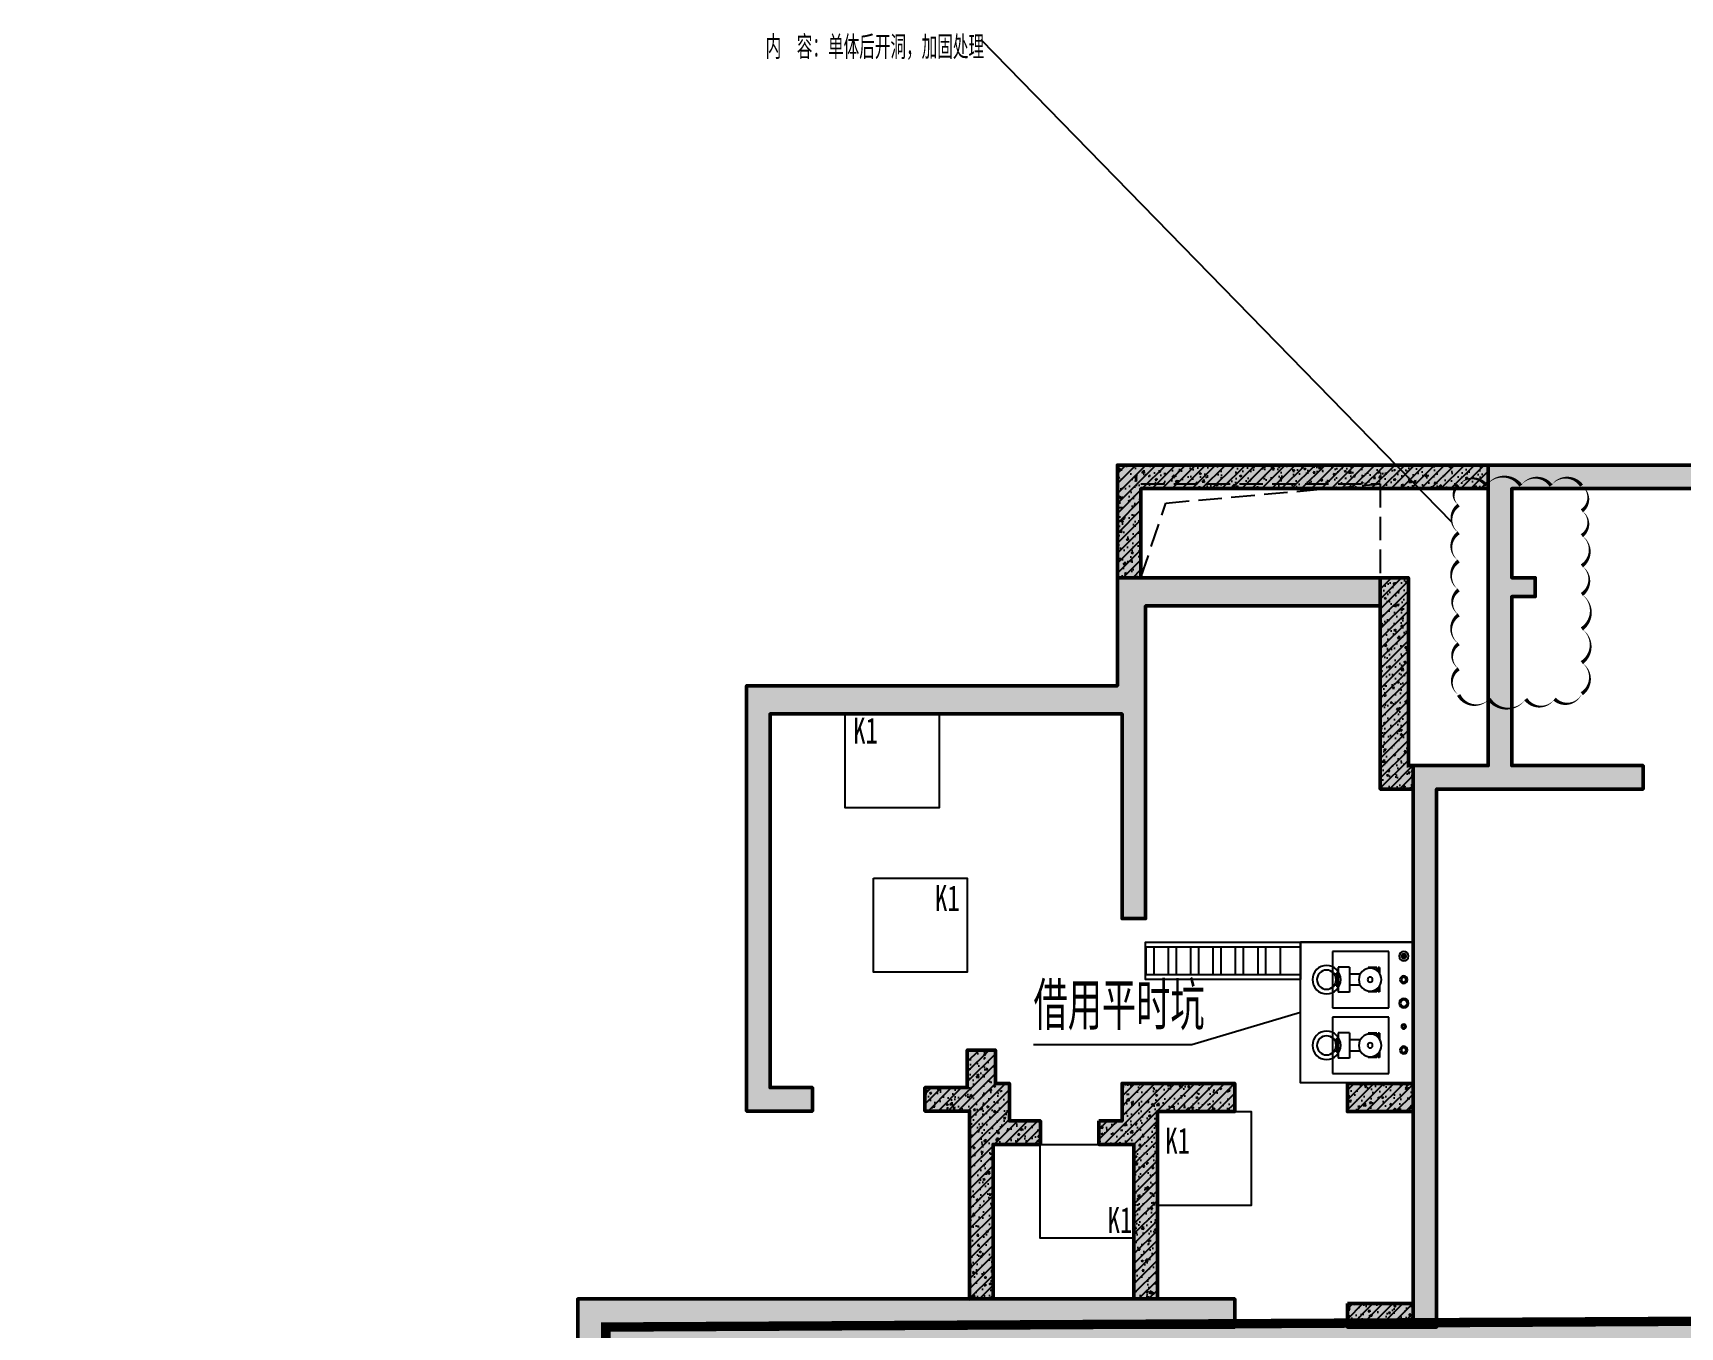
# Model space of a CAD drawing. Extents: x -1338203 to 1886333, y -530034 to 1031844.
# Drawn here: x 711154 to 728700, y 284049 to 297833 of the extents above; entities that cross this region are included whole.
import ezdxf

# ---------------------------------------------------------------- set-up
doc = ezdxf.new("R2010")
doc.units = 0
doc.header["$LTSCALE"] = 1000
doc.header["$MEASUREMENT"] = 0
doc.linetypes.add('DASH', pattern=[0.35, 0.25, -0.1])
for name, color, linetype in [('$0$0A-O-HOLE', 52, 'Continuous'), ('0A-P-PKNG-LINE', 9, 'Continuous'), ('S-04-墙柱B1_1$0$0S-CW-HATCH', 251, 'Continuous'), ('S-04-墙柱B1_1$0$0S-CW-HATCH-UP', 251, 'Continuous'), ('S001地下一墙柱$0$0S-CW-HATCH', 251, 'Continuous'), ('S001地下一墙柱$0$0S-CW-HATCH-UP', 251, 'Continuous'), ('TWT_LEAD', 3, 'Continuous'), ('可见线', 7, 'Continuous'), ('负一层集水坑及排水沟$0$P001-预留预埋-B1$0$A-001-平面B1$0$0A-A-HATH', 8, 'Continuous'), ('负一层集水坑及排水沟$0$P001-预留预埋-B1$0$A-001-平面B1$0$0A-P-ROOF-DRAN', 190, 'Continuous'), ('负一层集水坑及排水沟$0$P16-预留预埋-B1$0$0P-TWT_DIM', 3, 'Continuous')]:
    doc.layers.add(name, color=color, linetype=linetype)
doc.layers.add('p-a-wall', color=7, linetype='Continuous', lineweight=50)
doc.layers.add('S-04-墙柱B1_1$0$0S-CW-LINE', color=7, linetype='Continuous', lineweight=50)
doc.layers.add('p-h-walkable', color=7, linetype='Continuous', lineweight=70, true_color=0xf0f0f0)
doc.layers.add('S001地下一墙柱$0$AAD-A-PROOF', color=30, linetype='Continuous', plot=False)
doc.styles.add('_TCH_DIM', font='SIMPLEX', dxfattribs={"bigfont": 'GBCBIG'})
doc.styles.add('S001地下一墙柱$0$AAD-TXT', font='aad-txt.shx', dxfattribs={"width": 0.7, "bigfont": 'aad-hztxt.shx'})
doc.styles.add('仿宋_GB2312', font='simfang.ttf', dxfattribs={"width": 0.7, "height": 4})
pattern_1 = [(45, (-0.0001, 0.0004), (-53.0330086, 53.0330086), []), (50, (-0.0001, 0.0004), (215.178055, -18.82564), [22.5, -247.5]), (355, (-0.0001, 0.0004), (-41.6254, 225.65764), [18, -198]), (100.4514, (17.93, -1.57), (173.552815, 206.83186), [19.12206, -210.342634]), (46.1842, (-0.0001, 60), (320.172315, -49.6557), [33.75, -371.25]), (96.6356, (26.68, 55.86), (280.39881, 292.23536), [28.68309, -315.5139]), (351.1842, (-0.0001, 60), (280.39858, 292.23558), [27, -297]), (21, (30, 45), (179.072116, -120.785667), [22.5, -247.5]), (326, (30, 45), (72.9946, 217.545014), [18, -198]), (71.4514, (44.92, 34.93), (252.06679, 96.75915), [19.12206, -210.342634]), (37.5, (-0.0001, 0.0004), (3.6479566, 99.868156), [0, -195.6, 0, -201, 0, -198.75]), (7.5, (-0.0001, 0.0004), (78.920861, 118.323514), [0, -114.6, 0, -191.1, 0, -75.75]), (327.5, (-66.9, 0.0004), (160.146731, -6.7664615), [0, -75, 0, -234, 0, -310.5]), (317.5, (-96.9, 0.0004), (174.95585, 30.031495), [0, -97.5, 0, -155.4, 0, -220.5])]

# ---------------------------------------------------------------- blocks, each defined once
blk = doc.blocks.new('负一层集水坑及排水沟$0$6')
h = blk.add_hatch()
h.set_pattern_fill('ANSI31', color=256, scale=10, angle=-90, style=0)
h.set_pattern_definition([(315, (92664.899, 416650.02), (11.22532015, 11.22532015), [])])
edge = h.paths.add_edge_path()
edge.add_arc((207108, 39634), 25, 0, 360)
for centre, radius in [((207108, 39634), 50), ((207108, 39634), 25), ((207108, 39384), 40), ((207108, 39384), 25), ((207108, 39134), 50), ((207108, 39134), 35), ((207108, 38884), 25), ((207108, 38884), 15), ((207108, 38634), 40), ((207108, 38634), 25)]:
    blk.add_circle(centre, radius)
at = {"layer": '负一层集水坑及排水沟$0$P16-预留预埋-B1$0$0P-TWT_DIM', "color": 7}
for p, q in [((208208, 39784), (207008, 39784)), ((207008, 39784), (207008, 38284)), ((207266, 39684), (207866, 39684)), ((207266, 39084), (207266, 39684)), ((207866, 39684), (207866, 39084)), ((208208, 38284), (208208, 39784)), ((207366, 39514), (207366, 39452)), ((207366, 39514), (207382, 39514)), ((207382, 39514), (207382, 39471)), ((207395, 39514), (207395, 39482)), ((207395, 39514), (207486, 39514)), ((207486, 39514), (207486, 39504)), ((207684, 39518), (207684, 39250)), ((207684, 39518), (207805, 39518)), ((207805, 39518), (207805, 39250)), ((207366, 39317), (207366, 39254)), ((207571, 39444), (207684, 39444)), ((207571, 39325), (207684, 39325)), ((207805, 39444), (207811, 39444)), ((207805, 39325), (207811, 39325)), ((207811, 39460), (207811, 39308)), ((207811, 39460), (207821, 39460)), ((207811, 39308), (207821, 39308)), ((207821, 39460), (207821, 39308)), ((207821, 39444), (207848, 39444)), ((207821, 39325), (207848, 39325)), ((207366, 39254), (207382, 39254)), ((207382, 39297), (207382, 39254)), ((207395, 39287), (207395, 39254)), ((207395, 39254), (207486, 39254)), ((207486, 39265), (207486, 39254)), ((207684, 39250), (207805, 39250)), ((207866, 39084), (207266, 39084)), ((207266, 38984), (207866, 38984)), ((207266, 38384), (207266, 38984)), ((207866, 38984), (207866, 38384)), ((207366, 38814), (207366, 38751)), ((207366, 38814), (207382, 38814)), ((207382, 38814), (207382, 38770)), ((207395, 38814), (207395, 38781)), ((207395, 38814), (207486, 38814)), ((207486, 38814), (207486, 38803)), ((207684, 38818), (207684, 38549)), ((207684, 38818), (207805, 38818)), ((207805, 38818), (207805, 38549)), ((207366, 38616), (207366, 38554)), ((207571, 38743), (207684, 38743)), ((207571, 38624), (207684, 38624)), ((207805, 38743), (207811, 38743)), ((207805, 38624), (207811, 38624)), ((207811, 38760), (207811, 38608)), ((207811, 38760), (207821, 38760)), ((207811, 38608), (207821, 38608)), ((207821, 38760), (207821, 38608)), ((207821, 38743), (207848, 38743)), ((207821, 38624), (207848, 38624)), ((207366, 38554), (207382, 38554)), ((207382, 38597), (207382, 38554)), ((207395, 38586), (207395, 38554)), ((207395, 38554), (207486, 38554)), ((207486, 38564), (207486, 38554)), ((207684, 38549), (207805, 38549)), ((207008, 38284), (208208, 38284)), ((207866, 38384), (207266, 38384))]:
    blk.add_line(p, q, dxfattribs=at)
for centre, radius in [((207466, 39384), 121), ((207930, 39384), 151), ((207930, 39384), 102), ((207466, 39384), 27), ((207466, 38684), 121), ((207930, 38684), 151), ((207930, 38684), 102), ((207466, 38684), 27)]:
    blk.add_circle(centre, radius, dxfattribs=at)
blk = doc.blocks.new('负一层集水坑及排水沟')
at = {"layer": '负一层集水坑及排水沟$0$P001-预留预埋-B1$0$A-001-平面B1$0$0A-A-HATH'}
h = blk.add_hatch(dxfattribs=at)
h.set_pattern_fill('STEEL', color=256, scale=150, angle=585)
h.set_pattern_definition([(270, (-2315.45, -227319.28), (238.125, -2e-05), []), (270, (-2231.26, -227403.47), (238.125, -2e-05), [])])
h.paths.add_polyline_path([(-43359, -19089), (-43359, -18789), (-41840, -18789), (-41840, -19089)])
at = {"layer": '负一层集水坑及排水沟$0$P001-预留预埋-B1$0$A-001-平面B1$0$0A-P-ROOF-DRAN'}
for points in [[(-41709, -19139), (-43359, -19139), (-43359, -18739), (-41709, -18739)], [(-43359, -19089), (-43359, -18789), (-41709, -18789), (-41709, -19089)]]:
    blk.add_lwpolyline(points, close=True, dxfattribs=at)
at = {"xscale": -1, "rotation": 359.9999999999953}
blk.add_blockref('负一层集水坑及排水沟$0$6', (166499, -58524), dxfattribs=at)
blk = doc.blocks.new('A$C2C814229')
at = {"layer": '$0$0A-O-HOLE', "linetype": 'DASH'}
blk.add_lwpolyline([(-43409, -14858), (-43143, -14064), (-40859, -13860)], dxfattribs=at)
blk.add_lwpolyline([(-43409, -13860), (-40859, -13860), (-40859, -14860), (-43409, -14860)], close=True, dxfattribs=at)
blk = doc.blocks.new('JSK')
at = {"layer": 'TWT_LEAD'}
for p, q in [((167326, -7380), (166167, -7723)), ((166167, -7723), (164482, -7723))]:
    blk.add_line(p, q, dxfattribs=at)
at = {"layer": '可见线', "color": 1, "elevation": -83150}
for points in [[(162476, -4200), (163476, -4200), (163476, -5200), (162476, -5200)], [(162776, -5950), (163776, -5950), (163776, -6950), (162776, -6950)], [(167326, -6629), (168526, -6629), (168526, -8130), (167326, -8130)], [(165801, -8435), (166801, -8435), (166801, -9435), (165801, -9435)]]:
    blk.add_lwpolyline(points, close=True, dxfattribs=at)
at = {"layer": '可见线', "color": 1}
blk.add_lwpolyline([(164551, -8785), (165551, -8785), (165551, -9785), (164551, -9785)], close=True, dxfattribs=at)
at = {"layer": 'TWT_LEAD', "color": 7, "style": '_TCH_DIM'}
blk.add_text('借用平时坑', height=506.4, dxfattribs=at).set_placement((164482, -7566))
at = {"layer": '可见线', "color": 1, "style": '仿宋_GB2312', "width": 0.7}
for p in [(162561, -4515, -83150), (163433, -6299, -83150), (165886, -8883, -83150), (165272, -9728)]:
    blk.add_text('K1', height=275.7, dxfattribs=at).set_placement(p)
blk = doc.blocks.new('S-04-墙柱B1_1')
at = {"layer": 'S-04-墙柱B1_1$0$0S-CW-HATCH'}
h = blk.add_hatch(color=256, dxfattribs=at)
h.dxf.hatch_style = 1
h.paths.add_polyline_path([(23190, 8690), (22460, 8690), (22460, 9340), (26340, 9340), (26340, 8440), (26703, 8440), (28140, 8440), (28140, 5490), (28390, 5490), (28390, 6640), (31000, 6640), (31000, 5690), (30750, 5690), (30750, 5490), (31000, 5490), (31000, 3690), (29600, 3690), (29600, 3440), (31800, 3440), (31800, 850), (32050, 850), (32050, 3690), (31250, 3690), (31250, 6890), (28390, 6890), (28390, 8690), (26590, 8690), (26590, 9590), (22460, 9590), (22460, 10460), (19340, 10460), (19340, 8690), (1960, 8690), (1960, 10460), (-1160, 10460), (-1160, 9590), (-5290, 9590), (-5290, 8690), (-7090, 8690), (-7090, 6890), (-9950, 6890), (-9950, 3690), (-10750, 3690), (-10750, -2290), (-10500, -2290), (-10500, 3440), (-8300, 3440), (-8300, 3690), (-9700, 3690), (-9700, 5490), (-9450, 5490), (-9450, 5690), (-9700, 5690), (-9700, 6640), (-7090, 6640), (-7090, 5490), (-6840, 5490), (-6840, 8440), (-5040, 8440), (-5040, 9340), (-1160, 9340), (-1160, 8690), (-1890, 8690), (-1890, 8440), (-910, 8440), (-910, 10210), (1710, 10210), (1710, 8440), (6890, 8440), (6890, 3710), (7090, 3710), (7090, 8440), (14210, 8440), (14210, 3710), (14410, 3710), (14410, 8440), (19590, 8440), (19590, 10210), (22210, 10210), (22210, 8440), (23190, 8440)])
at = {"layer": 'S-04-墙柱B1_1$0$0S-CW-HATCH-UP'}
h = blk.add_hatch(dxfattribs=at)
h.set_pattern_fill('钢筋混凝土', color=256, scale=30)
h.set_pattern_definition([(45, (-2870787.69, 636368.834), (-53.0330086, 53.0330086), []), (50, (-2870787.69, 636368.83), (215.178055, -18.82564), [22.5, -247.5]), (355, (-2870787.69, 636368.83), (-41.6254, 225.65764), [18, -198]), (100.4514, (-2870769.76, 636367.27), (173.552815, 206.831863), [19.122057, -210.342634]), (46.1842, (-2870787.7, 636428.83), (320.172315, -49.655704), [33.75, -371.25]), (96.6356, (-2870761, 636424.7), (280.398812, 292.23536), [28.683086, -315.5139]), (351.1842, (-2870787.7, 636428.83), (280.398584, 292.23558), [27, -297]), (21, (-2870757.69, 636413.83), (179.072116, -120.785667), [22.5, -247.5]), (326, (-2870757.69, 636413.83), (72.9946, 217.545014), [18, -198]), (71.4514, (-2870742.76, 636403.77), (252.066789, 96.759149), [19.122057, -210.342634]), (37.5, (-2870787.69, 636368.834), (3.6479566, 99.8681561), [0, -195.6, 0, -201, 0, -198.75]), (7.5, (-2870787.69, 636368.83), (78.9208612, 118.3235136), [0, -114.6, 0, -191.1, 0, -75.75]), (327.5, (-2870854.59, 636368.834), (160.1467309, -6.7664615), [0, -75, 0, -234, 0, -310.5]), (317.5, (-2870884.59, 636368.83), (174.955851, 30.031495), [0, -97.5, 0, -155.4, 0, -220.5])])
h.paths.add_polyline_path([(23190, 8690), (22460, 8690), (22460, 9340), (26340, 9340), (26340, 8440), (26703, 8440), (28140, 8440), (28140, 5490), (28390, 5490), (28390, 6640), (31000, 6640), (31000, 5690), (30750, 5690), (30750, 5490), (31000, 5490), (31000, 3690), (29600, 3690), (29600, 3440), (31800, 3440), (31800, 850), (32050, 850), (32050, 3690), (31250, 3690), (31250, 6890), (28390, 6890), (28390, 8690), (26590, 8690), (26590, 9590), (22460, 9590), (22460, 10460), (19340, 10460), (19340, 8690), (1960, 8690), (1960, 10460), (-1160, 10460), (-1160, 9590), (-5290, 9590), (-5290, 8690), (-7090, 8690), (-7090, 6890), (-9950, 6890), (-9950, 3690), (-10750, 3690), (-10750, -2290), (-10500, -2290), (-10500, 3440), (-8300, 3440), (-8300, 3690), (-9700, 3690), (-9700, 5490), (-9450, 5490), (-9450, 5690), (-9700, 5690), (-9700, 6640), (-7090, 6640), (-7090, 5490), (-6840, 5490), (-6840, 8440), (-5040, 8440), (-5040, 9340), (-1160, 9340), (-1160, 8690), (-1890, 8690), (-1890, 8440), (-910, 8440), (-910, 10210), (1710, 10210), (1710, 8440), (6890, 8440), (6890, 3710), (7090, 3710), (7090, 8440), (14210, 8440), (14210, 3710), (14410, 3710), (14410, 8440), (19590, 8440), (19590, 10210), (22210, 10210), (22210, 8440), (23190, 8440)])
at = {"layer": 'S-04-墙柱B1_1$0$0S-CW-LINE'}
blk.add_lwpolyline([(-7090, 6890), (-9950, 6890), (-9950, 3690), (-10750, 3690), (-10750, -2290), (-10500, -2290), (-10500, 3440), (-8300, 3440), (-8300, 3440), (-8300, 3690), (-9700, 3690), (-9700, 5490), (-9450, 5490), (-9450, 5690), (-9700, 5690), (-9700, 6640), (-7090, 6640)], dxfattribs=at)

msp = doc.modelspace()

# ---------------------------------------------------------------- hatches: boundary and pattern name
at = {"layer": 'p-h-walkable', "ltscale": 0.002}
h = msp.add_hatch(color=256, dxfattribs=at)
h.dxf.hatch_style = 1
h.paths.add_polyline_path([(633826.6, 244460.7), (640276.6, 244575.6), (640576.6, 234544.8), (645576.7, 234544.6), (645576.7, 209278.9), (732355.9, 209029), (732355.1, 235229.9), (738506.7, 235229.9), (738506.6, 268838.9), (732734.3, 268838.9), (732734.3, 272898.9), (711963.1, 272898.9), (711963.1, 278984.7), (717256.7, 278984.7), (717256.7, 284049), (733571.6, 284135.6), (733996.6, 290449.1), (739216.6, 290449.1), (739766.6, 284299.1), (754626.6, 284299.1), (755296.6, 290449.1), (760516.6, 290449.1), (760816.6, 283049.1), (760816.3, 275879.2), (775122.6, 275879.2), (776006.6, 274138.9), (776006.6, 259429.1), (778716.6, 259429.1), (778716.6, 238849.1), (783416.6, 238849.1), (783416.6, 237229.1), (782066.6, 237229.1), (782066.6, 234429.1), (779546.6, 234429.1), (779546.6, 237129.1), (773916.6, 237129.1), (773916.6, 243229.1), (764306.6, 243225.6), (764306.6, 236639.1), (760766.6, 236639.1), (760766.6, 234429.1), (758246.6, 234429.1), (758246.6, 238649.1), (762116.6, 238649.1), (762116.6, 243225.6), (748656.6, 243225.6), (748756.3, 207529.1), (800106.6, 207528.9), (800206.7, 201639.7), (812908.2, 202239.1), (812576.6, 180449.3), (744206, 180449.3), (744206, 173439), (728556.7, 173439), (728556.6, 122289.1), (746356.6, 122289.1), (750916.6, 132325.6), (842896.6, 132325.6), (843211.6, 121345.6), (839116.6, 121345.6), (839116.6, 93449.1), (864906.6, 93449.1), (864906.6, 79694), (875856.6, 74929.1), (875856.6, 65749.1), (834560.6, 65749.1), (839142.9, 28436.3), (869465.5, 32160.2), (871163.4, 18334), (873704.3, 18646.1), (877328.9, 5540.2), (761876.2, -8638.5), (761133.2, 2082.3), (764950.9, 5291.5), (763253.1, 19116.3), (799242.7, 23536.1), (793807.6, 65749.1), (750756.6, 65749.1), (751556.6, 81645.6), (636016.6, 81645.6), (636016.6, 96345.6), (629416.6, 96345.6), (629416.6, 118203.2), (622306.6, 118203.2), (622286.6, 139083.2), (644406.6, 137003.2), (644406.6, 129968.2), (656656.6, 129968.2), (656406.6, 138083.2), (712156.6, 138083.2), (711856.6, 184449.1), (581811.6, 184349.1), (581826.6, 197199.1), (585876.6, 197449.1), (585976.6, 209279), (629226.6, 209578.9), (628926.8, 236145.4), (633826.6, 236145.6)])
at = {"layer": 'S001地下一墙柱$0$0S-CW-HATCH', "ltscale": 0.002}
h = msp.add_hatch(color=256, dxfattribs=at)
h.dxf.hatch_style = 1
h.paths.add_polyline_path([(722956.5, 292030.9), (722956.5, 292979.1), (726656.6, 292979.1), (726656.6, 293229.1), (722706.6, 293229.1), (722706.6, 292029.1)])
h = msp.add_hatch(color=256, dxfattribs=at)
h.dxf.hatch_style = 1
h.paths.add_polyline_path([(725506.6, 291729), (723006.6, 291729), (723006.5, 288399), (722756.5, 288399), (722756.6, 290579), (719006.8, 290578.9), (719006.9, 286599.1), (719456.6, 286599.1), (719456.6, 286349.1), (718756.6, 286349.1), (718756.6, 290878.9), (722706.6, 290878.9), (722706.6, 292029.1), (725506.6, 292029)])
h = msp.add_hatch(color=256, dxfattribs=at)
h.dxf.hatch_style = 1
h.paths.add_polyline_path([(725856.6, 290029.1), (725806.6, 290029), (725806.5, 292029), (725506.6, 292028.9), (725506.6, 289779), (725856.6, 289779)])
h = msp.add_hatch(color=256, dxfattribs=at)
h.dxf.hatch_style = 1
h.paths.add_polyline_path([(721131.6, 284346), (721131.7, 286349.1), (720656.6, 286349.1), (720656.6, 286599.1), (721106.7, 286599.1), (721106.7, 286999.4), (721406.7, 286999.4), (721406.7, 286644), (721556.7, 286644), (721556.7, 286244), (721886.7, 286244), (721886.7, 285994), (721381.7, 285994), (721381.7, 284349)])
h = msp.add_hatch(color=256, dxfattribs=at)
h.dxf.hatch_style = 1
h.paths.add_polyline_path([(722506.7, 286244), (722506.7, 285994), (722881.7, 285994), (722881.7, 284349), (723131.6, 284349), (723131.7, 286344), (723956.6, 286344), (723956.6, 286644), (722756.7, 286644), (722756.7, 286244)])
h = msp.add_hatch(color=256, dxfattribs=at)
h.dxf.hatch_style = 1
h.paths.add_polyline_path([(725156.6, 286644), (725856.6, 286644), (725856.6, 286344), (725156.6, 286344)])
at = {"layer": 'S001地下一墙柱$0$0S-CW-HATCH'}
h = msp.add_hatch(color=256, dxfattribs=at)
h.dxf.hatch_style = 1
h.paths.add_polyline_path([(707306, 208979.1), (707305.9, 222435.9), (724156.6, 222436), (724156.6, 235529.6), (732356, 235529.6), (738206.7, 235529.7), (738206.7, 268588.8), (732484.3, 268588.8), (732484.3, 272648.9), (711663.1, 272648.9), (711663.1, 279234.7), (716956.6, 279234.7), (716956.7, 284349), (723956.6, 284349), (723956.6, 284049), (717256.7, 284049), (717256.7, 278984.7), (711963.1, 278984.7), (711963.1, 272898.9), (732734.3, 272898.9), (732734.3, 268838.9), (738506.6, 268838.9), (738506.7, 235229.9), (724456.6, 235229.9), (724456.6, 222146.8), (707605.9, 222135.9), (707605.9, 208979.1)])
at = {"layer": 'S001地下一墙柱$0$0S-CW-HATCH', "ltscale": 0.002}
h = msp.add_hatch(color=256, dxfattribs=at)
h.dxf.hatch_style = 1
h.paths.add_polyline_path([(725156.6, 284299), (725856.6, 284299), (725856.6, 284049.1), (725156.6, 284049.1)])
at = {"layer": 'S001地下一墙柱$0$0S-CW-HATCH-UP', "ltscale": 0.002}
h = msp.add_hatch(dxfattribs=at)
h.set_pattern_fill('钢筋混凝土', color=256, scale=30)
h.set_pattern_definition([(45, (0, 0), (-53.0330086, 53.0330086), []), (50, (0, 0), (215.178055, -18.82564), [22.5, -247.5]), (355, (0, 0), (-41.6254, 225.65764), [18, -198]), (100.4514, (17.93, -1.57), (173.552815, 206.83186), [19.12206, -210.342634]), (46.1842, (0, 60), (320.172315, -49.6557), [33.75, -371.25]), (96.6356, (26.68, 55.86), (280.39881, 292.23536), [28.68309, -315.5139]), (351.1842, (0, 60), (280.39858, 292.23558), [27, -297]), (21, (30, 45), (179.072116, -120.785667), [22.5, -247.5]), (326, (30, 45), (72.9946, 217.545014), [18, -198]), (71.4514, (44.92, 34.93), (252.06679, 96.75915), [19.12206, -210.342634]), (37.5, (0, 0), (3.6479566, 99.868156), [0, -195.6, 0, -201, 0, -198.75]), (7.5, (0, 0), (78.920861, 118.323514), [0, -114.6, 0, -191.1, 0, -75.75]), (327.5, (-66.9, 0), (160.146731, -6.7664615), [0, -75, 0, -234, 0, -310.5]), (317.5, (-96.9, 0), (174.95585, 30.031495), [0, -97.5, 0, -155.4, 0, -220.5])])
h.paths.add_polyline_path([(722956.5, 292030.9), (722956.5, 292979.1), (726656.6, 292979.1), (726656.6, 293229.1), (722706.6, 293229.1), (722706.6, 292029.1)])
h = msp.add_hatch(dxfattribs=at)
h.set_pattern_fill('钢筋混凝土', color=256, scale=30)
h.set_pattern_definition(pattern_1)
h.paths.add_polyline_path([(725506.6, 291729), (723006.6, 291729), (723006.5, 288399), (722756.5, 288399), (722756.6, 290579), (719006.8, 290578.9), (719006.9, 286599.1), (719456.6, 286599.1), (719456.6, 286349.1), (718756.6, 286349.1), (718756.6, 290878.9), (722706.6, 290878.9), (722706.6, 292029.1), (725506.6, 292029)])
h = msp.add_hatch(dxfattribs=at)
h.set_pattern_fill('钢筋混凝土', color=256, scale=30)
h.set_pattern_definition(pattern_1)
h.paths.add_polyline_path([(725856.6, 290029.1), (725806.6, 290029), (725806.5, 292029), (725506.6, 292028.9), (725506.6, 289779), (725856.6, 289779)])
h = msp.add_hatch(dxfattribs=at)
h.set_pattern_fill('钢筋混凝土', color=256, scale=30)
h.set_pattern_definition(pattern_1)
h.paths.add_polyline_path([(721131.6, 284346), (721131.7, 286349.1), (720656.6, 286349.1), (720656.6, 286599.1), (721106.7, 286599.1), (721106.7, 286999.4), (721406.7, 286999.4), (721406.7, 286644), (721556.7, 286644), (721556.7, 286244), (721886.7, 286244), (721886.7, 285994), (721381.7, 285994), (721381.7, 284349)])
h = msp.add_hatch(dxfattribs=at)
h.set_pattern_fill('钢筋混凝土', color=256, scale=30)
h.set_pattern_definition(pattern_1)
h.paths.add_polyline_path([(722506.7, 286244), (722506.7, 285994), (722881.7, 285994), (722881.7, 284349), (723131.6, 284349), (723131.7, 286344), (723956.6, 286344), (723956.6, 286644), (722756.7, 286644), (722756.7, 286244)])
h = msp.add_hatch(dxfattribs=at)
h.set_pattern_fill('钢筋混凝土', color=256, scale=30)
h.set_pattern_definition(pattern_1)
h.paths.add_polyline_path([(725156.6, 286644), (725856.6, 286644), (725856.6, 286344), (725156.6, 286344)])
at = {"layer": 'S001地下一墙柱$0$0S-CW-HATCH-UP'}
h = msp.add_hatch(dxfattribs=at)
h.set_pattern_fill('钢筋混凝土', color=256, scale=30)
h.set_pattern_definition([(45, (-9296980.81, -620439.075), (-53.0330086, 53.0330086), []), (50, (-9296980.81, -620439.08), (215.1780548, -18.8256405), [22.5, -247.5]), (355, (-9296980.8, -620439.08), (-41.6254, 225.65764), [18, -198]), (100.4514, (-9296962.88, -620440.64), (173.5528145, 206.8318626), [19.122057, -210.3426336]), (46.1842, (-9296980.8, -620379.08), (320.1723146, -49.655704), [33.75, -371.25]), (96.6356, (-9296954.13, -620383.2), (280.398812, 292.235361), [28.683086, -315.5139]), (351.1842, (-9296980.8, -620379.08), (280.398584, 292.23558), [27, -297]), (21, (-9296950.81, -620394.08), (179.0721156, -120.7856672), [22.5, -247.5]), (326, (-9296950.8, -620394.08), (72.9945996, 217.5450135), [18, -198]), (71.4514, (-9296935.89, -620404.14), (252.0667886, 96.759149), [19.122057, -210.3426336]), (37.5, (-9296980.81, -620439.075), (3.6479566, 99.86815615), [0, -195.6, 0, -201, 0, -198.75]), (7.5, (-9296980.81, -620439.08), (78.9208612, 118.3235136), [0, -114.6, 0, -191.1, 0, -75.75]), (327.5, (-9297047.71, -620439.075), (160.14673085, -6.7664615), [0, -75, 0, -234, 0, -310.5]), (317.5, (-9297077.71, -620439.08), (174.9558508, 30.0314947), [0, -97.5, 0, -155.4, 0, -220.5])])
h.paths.add_polyline_path([(707306, 208979.1), (707305.9, 222435.9), (724156.6, 222436), (724156.6, 235529.6), (732356, 235529.6), (738206.7, 235529.7), (738206.7, 268588.8), (732484.3, 268588.8), (732484.3, 272648.9), (711663.1, 272648.9), (711663.1, 279234.7), (716956.6, 279234.7), (716956.7, 284349), (723956.6, 284349), (723956.6, 284049), (717256.7, 284049), (717256.7, 278984.7), (711963.1, 278984.7), (711963.1, 272898.9), (732734.3, 272898.9), (732734.3, 268838.9), (738506.6, 268838.9), (738506.7, 235229.9), (724456.6, 235229.9), (724456.6, 222146.8), (707605.9, 222135.9), (707605.9, 208979.1)])
at = {"layer": 'S001地下一墙柱$0$0S-CW-HATCH-UP', "ltscale": 0.002}
h = msp.add_hatch(dxfattribs=at)
h.set_pattern_fill('钢筋混凝土', color=256, scale=30)
h.set_pattern_definition(pattern_1)
h.paths.add_polyline_path([(725156.6, 284299), (725856.6, 284299), (725856.6, 284049.1), (725156.6, 284049.1)])

# ---------------------------------------------------------------- linework, layer by layer
at = {"layer": 'p-a-wall', "ltscale": 0.002}
msp.add_lwpolyline([(722956.5, 292030.9), (722956.5, 292979.1), (726656.6, 292979.1), (726656.6, 293229.1), (722706.6, 293229.1), (722706.6, 292029.1), (722956.5, 292030.9)], dxfattribs=at)
for points in [[(725506.6, 291729), (723006.6, 291729), (723006.5, 288399), (722756.5, 288399), (722756.6, 290579), (719006.8, 290578.9), (719006.9, 286599.1), (719456.6, 286599.1), (719456.6, 286349.1), (718756.6, 286349.1), (718756.6, 290878.9), (722706.6, 290878.9), (722706.6, 292029.1), (725506.6, 292029)], [(725856.6, 290029.1), (725806.6, 290029), (725806.5, 292029), (725806.5, 292029), (725506.6, 292028.9), (725506.6, 292028.9), (725506.6, 289779), (725856.6, 289779)], [(721131.6, 284346), (721131.7, 286349.1), (720656.6, 286349.1), (720656.6, 286599.1), (721106.7, 286599.1), (721106.7, 286999.4), (721406.7, 286999.4), (721406.7, 286644), (721556.7, 286644), (721556.7, 286244), (721886.7, 286244), (721886.7, 285994), (721381.7, 285994), (721381.7, 284349)], [(722506.7, 286244), (722506.7, 285994), (722881.7, 285994), (722881.7, 284349), (723131.6, 284349), (723131.7, 286344), (723956.6, 286344), (723956.6, 286644), (722756.7, 286644), (722756.7, 286244)], [(725156.6, 286644), (725856.6, 286644), (725856.6, 286344), (725156.6, 286344)], [(725156.6, 284299), (725856.6, 284299), (725856.6, 284049.1), (725156.6, 284049.1)]]:
    msp.add_lwpolyline(points, close=True, dxfattribs=at)
at = {"layer": 'p-a-wall', "elevation": 0, "flags": 128}
msp.add_lwpolyline([(738206.7, 235529.7), (738206.7, 268588.8), (732484.3, 268588.8), (732484.3, 272648.9), (711663.1, 272648.9), (711663.1, 279234.7), (716956.6, 279234.7), (716956.7, 284349), (723956.6, 284349), (723956.6, 284049), (717256.7, 284049), (717256.7, 278984.7), (711963.1, 278984.7), (711963.1, 272898.9), (732734.3, 272898.9), (732734.3, 268838.9), (738506.6, 268838.9), (738506.7, 235229.9)], dxfattribs=at)
at = {"layer": 'p-h-walkable', "ltscale": 0.002, "const_width": 100}
msp.add_lwpolyline([(738506.7, 235229.9), (738506.6, 268838.9), (732734.3, 268838.9), (732734.3, 272898.9), (711963.1, 272898.9), (711963.1, 278984.7), (717256.7, 278984.7), (717256.7, 284049), (733571.6, 284135.6), (733996.6, 290449.1), (739216.6, 290449.1), (739766.6, 284299.1), (754626.6, 284299.1), (755296.6, 290449.1), (760516.6, 290449.1), (760816.6, 283049.1), (760816.3, 275879.2), (775122.6, 275879.2), (776006.6, 274138.9), (776006.6, 259429.1), (778716.6, 259429.1), (778716.6, 238849.1)], dxfattribs=at)
at = {"layer": 'S001地下一墙柱$0$AAD-A-PROOF'}
msp.add_line((726268.2, 292622.1), (721255.6, 297759.4), dxfattribs=at)
at = {"layer": 'S001地下一墙柱$0$AAD-A-PROOF', "flags": 128}
msp.add_lwpolyline([(726341.6, 293011.4, 0, 39.4, -0.5205671), (726636.2, 293011.4, 0, 39.4, -0.5205671), (727003.4, 293011.4, 0, 39.4, -0.5205671), (727326.2, 293011.4, 0, 39.4, -0.5205671), (727650.2, 293011.4, 0, 39.4, -0.5205671), (727653.6, 292742.6, 0, 39.4, -0.5205671), (727653.6, 292478.4, 0, 39.4, -0.5205671), (727653.6, 292156.4, 0, 39.4, -0.5205671), (727653.6, 291852.1, 0, 39.4, -0.5205671), (727653.6, 291485.2, 0, 39.4, -0.5205671), (727653.6, 291126, 0, 39.4, -0.5205671), (727653.6, 290794.8, 0, 39.4, -0.5205671), (727362.9, 290737.4, 0, 39.4, -0.5205671), (727056.3, 290737.4, 0, 39.4, -0.5205671), (726666.2, 290737.4, 0, 39.4, -0.5205671), (726341.6, 290781.7, 0, 39.4, -0.5205671), (726341.6, 291060, 0, 39.4, -0.5205671), (726341.6, 291326.7, 0, 39.4, -0.5205671), (726341.6, 291634.8, 0, 39.4, -0.5205671), (726341.6, 291899.3, 0, 39.4, -0.5205671), (726341.6, 292207.8, 0, 39.4, -0.5205671), (726341.6, 292508.8, 0, 39.4, -0.5205671), (726341.6, 292803.6, 0, 39.4, -0.5205671)], format="xyseb", close=True, dxfattribs=at)

# ---------------------------------------------------------------- block references
at = {"ltscale": 0.002}
for name, p in [('负一层集水坑及排水沟', (766365.4, 306889.1)), ('S-04-墙柱B1_1', (736606.6, 286339.1))]:
    msp.add_blockref(name, p, dxfattribs=at)
at = {"layer": '0A-P-PKNG-LINE', "ltscale": 0.002}
msp.add_blockref('A$C2C814229', (766365.4, 306889.1), dxfattribs=at)
at = {"layer": '0A-P-PKNG-LINE'}
msp.add_blockref('JSK', (557330.7, 294779.4, 83150), dxfattribs=at)

# ---------------------------------------------------------------- texts
at = {"layer": 'S001地下一墙柱$0$AAD-A-PROOF', "insert": (721286.1, 297804.4), "char_height": 250, "width": 3000, "attachment_point": 3, "line_spacing_factor": 0.72, "style": 'S001地下一墙柱$0$AAD-TXT'}
msp.add_mtext('内\u3000容：单体后开洞，加固处理', dxfattribs=at)

doc.saveas('drawing.dxf')
